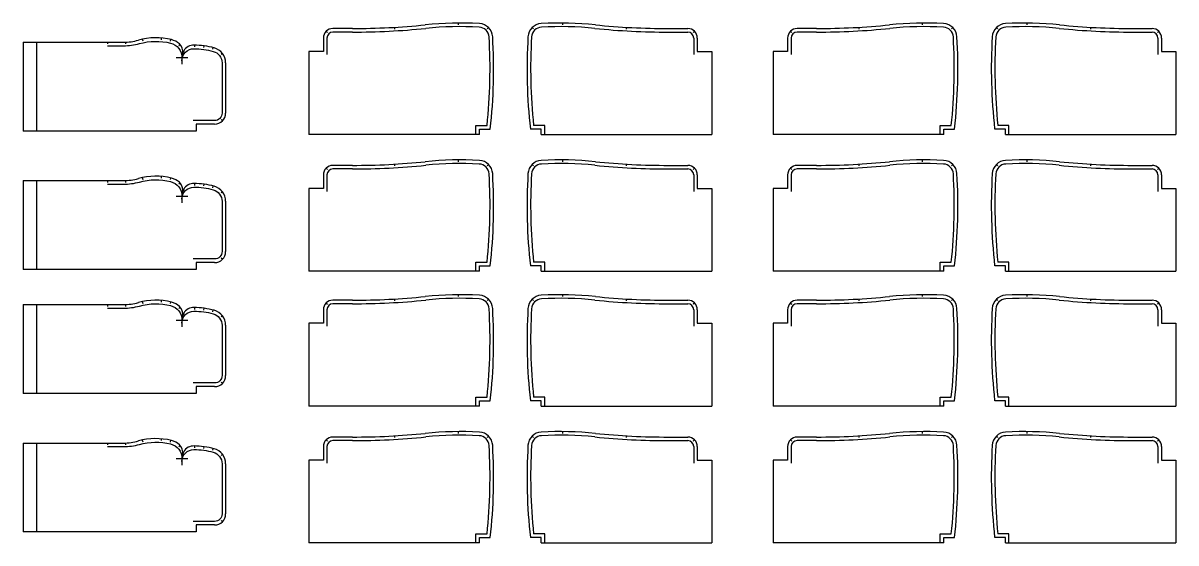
# Model space of a CAD drawing. Header units: millimetres. Extents: x 1211946 to 1266258, y -418433 to -400124.
# Drawn here: x 1250100 to 1253953, y -416451 to -414713 of the extents above; entities that cross this region are included whole.
import ezdxf

# ---------------------------------------------------------------- set-up
doc = ezdxf.new("R2010")
doc.units = ezdxf.units.MM
doc.header["$LTSCALE"] = 5
doc.layers.add('缝头内线', color=1, linetype='Continuous')

msp = doc.modelspace()

# ---------------------------------------------------------------- linework, layer by layer
at = {"color": 2}
for p, q in [((1251553.8, -414712.92), (1251553.84, -414718.92)), ((1251903.41, -414712.92), (1251903.37, -414718.92)), ((1253105.18, -414712.92), (1253105.23, -414718.92)), ((1253454.79, -414712.92), (1253454.75, -414718.92)), ((1250561.91, -414762.84), (1250561.42, -414768.82)), ((1251113.13, -414740.55), (1251117.38, -414744.79)), ((1251341.49, -414727.07), (1251341.84, -414733.06)), ((1251655.85, -414728.26), (1251651.62, -414732.51)), ((1251801.36, -414728.26), (1251805.6, -414732.51)), ((1252115.72, -414727.07), (1252115.37, -414733.06)), ((1252344.08, -414740.55), (1252339.83, -414744.79)), ((1252664.51, -414740.55), (1252668.76, -414744.79)), ((1252892.87, -414727.07), (1252893.22, -414733.06)), ((1253207.23, -414728.26), (1253203, -414732.51)), ((1253352.74, -414728.26), (1253356.98, -414732.51)), ((1253667.11, -414727.07), (1253666.76, -414733.06)), ((1253895.46, -414740.55), (1253891.21, -414744.79)), ((1250382.29, -414776.91), (1250382.29, -414782.91)), ((1250441.89, -414776.8), (1250442.09, -414782.8)), ((1250498.76, -414766.92), (1250500.01, -414772.78)), ((1250593.26, -414767.73), (1250591.9, -414773.58)), ((1250625.59, -414785.37), (1250621.1, -414789.35)), ((1250672.77, -414786.78), (1250672.71, -414792.78)), ((1250704.11, -414788.96), (1250703.34, -414794.91)), ((1250734.97, -414794.88), (1250733.49, -414800.69)), ((1250766.6, -414814.51), (1250761.83, -414818.15)), ((1250766.45, -415040.07), (1250762.21, -415035.83)), ((1251341.49, -415184.58), (1251341.84, -415190.57)), ((1251553.8, -415170.43), (1251553.84, -415176.43)), ((1251655.85, -415185.77), (1251651.62, -415190.02)), ((1251801.36, -415185.77), (1251805.6, -415190.02)), ((1251903.41, -415170.43), (1251903.37, -415176.43)), ((1252115.72, -415184.58), (1252115.37, -415190.57)), ((1252892.87, -415184.58), (1252893.22, -415190.57)), ((1253105.18, -415170.43), (1253105.23, -415176.43)), ((1253207.23, -415185.77), (1253203, -415190.02)), ((1253352.74, -415185.77), (1253356.98, -415190.02)), ((1253454.79, -415170.43), (1253454.75, -415176.43)), ((1253667.11, -415184.58), (1253666.76, -415190.57)), ((1250561.91, -415225.54), (1250561.42, -415231.52)), ((1251113.13, -415198.06), (1251117.38, -415202.3)), ((1252344.08, -415198.06), (1252339.83, -415202.3)), ((1252664.51, -415198.06), (1252668.76, -415202.3)), ((1253895.46, -415198.06), (1253891.21, -415202.3)), ((1250382.29, -415239.61), (1250382.29, -415245.61)), ((1250441.89, -415239.51), (1250442.09, -415245.5)), ((1250498.76, -415229.62), (1250500.01, -415235.48)), ((1250593.26, -415230.44), (1250591.9, -415236.28)), ((1250625.59, -415248.07), (1250621.1, -415252.05)), ((1250672.77, -415249.48), (1250672.71, -415255.48)), ((1250704.11, -415251.66), (1250703.34, -415257.61)), ((1250734.97, -415257.58), (1250733.49, -415263.39)), ((1250766.6, -415277.21), (1250761.83, -415280.85)), ((1250766.45, -415502.77), (1250762.21, -415498.53)), ((1250498.76, -415644.18), (1250500.01, -415650.05)), ((1250561.91, -415640.1), (1250561.42, -415646.08)), ((1250593.26, -415645), (1250591.9, -415650.85)), ((1251113.13, -415648.76), (1251117.38, -415653)), ((1251341.49, -415635.28), (1251341.84, -415641.27)), ((1251553.8, -415621.13), (1251553.84, -415627.13)), ((1251655.85, -415636.47), (1251651.62, -415640.72)), ((1251801.36, -415636.47), (1251805.6, -415640.72)), ((1251903.41, -415621.13), (1251903.37, -415627.13)), ((1252115.72, -415635.28), (1252115.37, -415641.27)), ((1252344.08, -415648.76), (1252339.83, -415653)), ((1252664.51, -415648.76), (1252668.76, -415653)), ((1252892.87, -415635.28), (1252893.22, -415641.27)), ((1253105.18, -415621.13), (1253105.23, -415627.13)), ((1253207.23, -415636.47), (1253203, -415640.72)), ((1253352.74, -415636.47), (1253356.98, -415640.72)), ((1253454.79, -415621.13), (1253454.75, -415627.13)), ((1253667.11, -415635.28), (1253666.76, -415641.27)), ((1253895.46, -415648.76), (1253891.21, -415653)), ((1250382.29, -415654.17), (1250382.29, -415660.17)), ((1250441.89, -415654.07), (1250442.09, -415660.07)), ((1250625.59, -415662.64), (1250621.1, -415666.62)), ((1250672.77, -415664.05), (1250672.71, -415670.05)), ((1250704.11, -415666.23), (1250703.34, -415672.18)), ((1250734.97, -415672.15), (1250733.49, -415677.96)), ((1250766.6, -415691.78), (1250761.83, -415695.42)), ((1250766.45, -415917.34), (1250762.21, -415913.1)), ((1250498.76, -416106.89), (1250500.01, -416112.75)), ((1250561.91, -416102.81), (1250561.42, -416108.79)), ((1250593.26, -416107.7), (1250591.9, -416113.55)), ((1251113.13, -416106.27), (1251117.38, -416110.51)), ((1251341.49, -416092.79), (1251341.84, -416098.78)), ((1251553.8, -416078.64), (1251553.84, -416084.64)), ((1251655.85, -416093.98), (1251651.62, -416098.23)), ((1251801.36, -416093.98), (1251805.6, -416098.23)), ((1251903.41, -416078.64), (1251903.37, -416084.64)), ((1252115.72, -416092.79), (1252115.37, -416098.78)), ((1252344.08, -416106.27), (1252339.83, -416110.51)), ((1252664.51, -416106.27), (1252668.76, -416110.51)), ((1252892.87, -416092.79), (1252893.22, -416098.78)), ((1253105.18, -416078.64), (1253105.23, -416084.64)), ((1253207.23, -416093.98), (1253203, -416098.23)), ((1253352.74, -416093.98), (1253356.98, -416098.23)), ((1253454.79, -416078.64), (1253454.75, -416084.64)), ((1253667.11, -416092.79), (1253666.76, -416098.78)), ((1253895.46, -416106.27), (1253891.21, -416110.51)), ((1250382.29, -416116.88), (1250382.29, -416122.88)), ((1250441.89, -416116.77), (1250442.09, -416122.77)), ((1250625.59, -416125.34), (1250621.1, -416129.32)), ((1250672.77, -416126.75), (1250672.71, -416132.75)), ((1250704.11, -416128.93), (1250703.34, -416134.88)), ((1250734.97, -416134.85), (1250733.49, -416140.66)), ((1250766.6, -416154.48), (1250761.83, -416158.12)), ((1250766.45, -416380.04), (1250762.21, -416375.8))]:
    msp.add_line(p, q, dxfattribs=at)
for p, q in [((1251103.76, -414763.17), (1251103.76, -414808.17)), ((1251200.77, -414731.17), (1251135.76, -414731.17)), ((1252256.44, -414731.17), (1252321.45, -414731.17)), ((1252353.45, -414763.17), (1252353.45, -414808.17)), ((1252655.14, -414763.17), (1252655.14, -414808.17)), ((1252752.15, -414731.17), (1252687.14, -414731.17)), ((1253807.82, -414731.17), (1253872.83, -414731.17)), ((1253904.83, -414763.17), (1253904.83, -414808.17)), ((1250100.29, -414776.91), (1250435.7, -414776.91)), ((1250100.29, -414776.91), (1250100.29, -415073.91)), ((1250633.87, -414814.64), (1250631.29, -414829.36)), ((1251055.76, -414808.17), (1251055.76, -415085.17)), ((1251103.76, -414808.17), (1251055.76, -414808.17)), ((1252353.45, -414808.17), (1252401.45, -414808.17)), ((1252401.45, -414808.17), (1252401.45, -415085.17)), ((1252607.14, -414808.17), (1252607.14, -415085.17)), ((1252655.14, -414808.17), (1252607.14, -414808.17)), ((1253904.83, -414808.17), (1253952.83, -414808.17)), ((1253952.83, -414808.17), (1253952.83, -415085.17)), ((1250777.29, -414846.1), (1250777.29, -415013.91)), ((1250740.29, -415050.91), (1250678.29, -415050.91)), ((1250678.29, -415050.91), (1250678.29, -415073.91)), ((1251625.76, -415085.17), (1251625.76, -415067.17)), ((1251625.76, -415067.17), (1251661.53, -415067.17)), ((1251831.45, -415067.17), (1251795.68, -415067.17)), ((1251831.45, -415085.17), (1251831.45, -415067.17)), ((1253177.14, -415085.17), (1253177.14, -415067.17)), ((1253177.14, -415067.17), (1253212.91, -415067.17)), ((1253382.83, -415067.17), (1253347.07, -415067.17)), ((1253382.83, -415085.17), (1253382.83, -415067.17)), ((1250678.29, -415073.91), (1250100.29, -415073.91)), ((1251625.76, -415085.17), (1251055.76, -415085.17)), ((1251831.45, -415085.17), (1252401.45, -415085.17)), ((1253177.14, -415085.17), (1252607.14, -415085.17)), ((1253382.83, -415085.17), (1253952.83, -415085.17)), ((1251103.76, -415220.68), (1251103.76, -415265.68)), ((1251200.77, -415188.68), (1251135.76, -415188.68)), ((1252256.44, -415188.68), (1252321.45, -415188.68)), ((1252353.45, -415220.68), (1252353.45, -415265.68)), ((1252655.14, -415220.68), (1252655.14, -415265.68)), ((1252752.15, -415188.68), (1252687.14, -415188.68)), ((1253807.82, -415188.68), (1253872.83, -415188.68)), ((1253904.83, -415220.68), (1253904.83, -415265.68)), ((1250100.29, -415239.61), (1250435.7, -415239.61)), ((1250100.29, -415239.61), (1250100.29, -415536.61)), ((1250633.87, -415277.34), (1250631.29, -415292.06)), ((1251055.76, -415265.68), (1251055.76, -415542.68)), ((1251103.76, -415265.68), (1251055.76, -415265.68)), ((1252353.45, -415265.68), (1252401.45, -415265.68)), ((1252401.45, -415265.68), (1252401.45, -415542.68)), ((1252607.14, -415265.68), (1252607.14, -415542.68)), ((1252655.14, -415265.68), (1252607.14, -415265.68)), ((1253904.83, -415265.68), (1253952.83, -415265.68)), ((1253952.83, -415265.68), (1253952.83, -415542.68)), ((1250777.29, -415308.8), (1250777.29, -415476.61)), ((1250740.29, -415513.61), (1250678.29, -415513.61)), ((1250678.29, -415513.61), (1250678.29, -415536.61)), ((1251625.76, -415542.68), (1251625.76, -415524.68)), ((1251625.76, -415524.68), (1251661.53, -415524.68)), ((1251831.45, -415524.68), (1251795.68, -415524.68)), ((1251831.45, -415542.68), (1251831.45, -415524.68)), ((1253177.14, -415542.68), (1253177.14, -415524.68)), ((1253177.14, -415524.68), (1253212.91, -415524.68)), ((1253382.83, -415524.68), (1253347.07, -415524.68)), ((1253382.83, -415542.68), (1253382.83, -415524.68)), ((1250678.29, -415536.61), (1250100.29, -415536.61)), ((1251625.76, -415542.68), (1251055.76, -415542.68)), ((1251831.45, -415542.68), (1252401.45, -415542.68)), ((1253177.14, -415542.68), (1252607.14, -415542.68)), ((1253382.83, -415542.68), (1253952.83, -415542.68)), ((1251200.77, -415639.38), (1251135.76, -415639.38)), ((1252256.44, -415639.38), (1252321.45, -415639.38)), ((1252752.15, -415639.38), (1252687.14, -415639.38)), ((1253807.82, -415639.38), (1253872.83, -415639.38)), ((1250100.29, -415654.17), (1250435.7, -415654.17)), ((1250100.29, -415654.17), (1250100.29, -415951.17)), ((1251103.76, -415671.38), (1251103.76, -415716.38)), ((1252353.45, -415671.38), (1252353.45, -415716.38)), ((1252655.14, -415671.38), (1252655.14, -415716.38)), ((1253904.83, -415671.38), (1253904.83, -415716.38)), ((1250633.87, -415691.9), (1250631.29, -415706.63)), ((1250777.29, -415723.37), (1250777.29, -415891.17)), ((1251055.76, -415716.38), (1251055.76, -415993.38)), ((1251103.76, -415716.38), (1251055.76, -415716.38)), ((1252353.45, -415716.38), (1252401.45, -415716.38)), ((1252401.45, -415716.38), (1252401.45, -415993.38)), ((1252607.14, -415716.38), (1252607.14, -415993.38)), ((1252655.14, -415716.38), (1252607.14, -415716.38)), ((1253904.83, -415716.38), (1253952.83, -415716.38)), ((1253952.83, -415716.38), (1253952.83, -415993.38)), ((1250678.29, -415951.17), (1250100.29, -415951.17)), ((1250740.29, -415928.17), (1250678.29, -415928.17)), ((1250678.29, -415928.17), (1250678.29, -415951.17)), ((1251625.76, -415993.38), (1251055.76, -415993.38)), ((1251625.76, -415993.38), (1251625.76, -415975.38)), ((1251625.76, -415975.38), (1251661.53, -415975.38)), ((1251831.45, -415975.38), (1251795.68, -415975.38)), ((1251831.45, -415993.38), (1251831.45, -415975.38)), ((1251831.45, -415993.38), (1252401.45, -415993.38)), ((1253177.14, -415993.38), (1252607.14, -415993.38)), ((1253177.14, -415993.38), (1253177.14, -415975.38)), ((1253177.14, -415975.38), (1253212.91, -415975.38)), ((1253382.83, -415975.38), (1253347.07, -415975.38)), ((1253382.83, -415993.38), (1253382.83, -415975.38)), ((1253382.83, -415993.38), (1253952.83, -415993.38)), ((1251200.77, -416096.89), (1251135.76, -416096.89)), ((1252256.44, -416096.89), (1252321.45, -416096.89)), ((1252752.15, -416096.89), (1252687.14, -416096.89)), ((1253807.82, -416096.89), (1253872.83, -416096.89)), ((1250100.29, -416116.88), (1250435.7, -416116.88)), ((1250100.29, -416116.88), (1250100.29, -416413.88)), ((1251103.76, -416128.89), (1251103.76, -416173.89)), ((1252353.45, -416128.89), (1252353.45, -416173.89)), ((1252655.14, -416128.89), (1252655.14, -416173.89)), ((1253904.83, -416128.89), (1253904.83, -416173.89)), ((1250633.87, -416154.61), (1250631.29, -416169.33)), ((1250777.29, -416186.07), (1250777.29, -416353.88)), ((1251055.76, -416173.89), (1251055.76, -416450.89)), ((1251103.76, -416173.89), (1251055.76, -416173.89)), ((1252353.45, -416173.89), (1252401.45, -416173.89)), ((1252401.45, -416173.89), (1252401.45, -416450.89)), ((1252607.14, -416173.89), (1252607.14, -416450.89)), ((1252655.14, -416173.89), (1252607.14, -416173.89)), ((1253904.83, -416173.89), (1253952.83, -416173.89)), ((1253952.83, -416173.89), (1253952.83, -416450.89)), ((1250678.29, -416413.88), (1250100.29, -416413.88)), ((1250740.29, -416390.88), (1250678.29, -416390.88)), ((1250678.29, -416390.88), (1250678.29, -416413.88)), ((1251625.76, -416450.89), (1251055.76, -416450.89)), ((1251625.76, -416450.89), (1251625.76, -416432.89)), ((1251625.76, -416432.89), (1251661.53, -416432.89)), ((1251831.45, -416432.89), (1251795.68, -416432.89)), ((1251831.45, -416450.89), (1251831.45, -416432.89)), ((1251831.45, -416450.89), (1252401.45, -416450.89)), ((1253177.14, -416450.89), (1252607.14, -416450.89)), ((1253177.14, -416450.89), (1253177.14, -416432.89)), ((1253177.14, -416432.89), (1253212.91, -416432.89)), ((1253382.83, -416432.89), (1253347.07, -416432.89)), ((1253382.83, -416450.89), (1253382.83, -416432.89)), ((1253382.83, -416450.89), (1253952.83, -416450.89))]:
    msp.add_line(p, q)
at = {"color": 3}
for p, q in [((1250611.74, -414828.62), (1250651.12, -414828.62)), ((1250611.74, -415291.32), (1250651.12, -415291.32)), ((1250611.74, -415705.89), (1250651.12, -415705.89)), ((1250611.74, -416168.59), (1250651.12, -416168.59))]:
    msp.add_line(p, q, dxfattribs=at)
for centre, radius, start, end in [((1251200.77, -412318.17), 2413, 270, 275.79704), ((1251561.76, -415873.88), 1160.99, 86.86505, 95.79704), ((1251622.69, -414761.56), 47, 3.3825, 86.86505), ((1251834.52, -414761.56), 47, 93.13495, 176.6175), ((1251895.45, -415873.88), 1160.99, 84.20296, 93.13495), ((1252256.44, -412318.17), 2413, 264.20296, 270), ((1252752.15, -412318.17), 2413, 270, 275.79704), ((1253113.15, -415873.88), 1160.99, 86.86505, 95.79704), ((1253174.07, -414761.56), 47, 3.3825, 86.86505), ((1253385.9, -414761.56), 47, 93.13495, 176.6175), ((1253446.83, -415873.88), 1160.99, 84.20296, 93.13495), ((1253807.82, -412318.17), 2413, 264.20296, 270), ((1250544.18, -414979.11), 217, 76.14588, 105.53574), ((1251135.76, -414763.17), 32, 90, 180), ((1249860.76, -414865.7), 1812, 353.61619, 3.3825), ((1253596.45, -414865.7), 1812, 176.6175, 186.38381), ((1252321.45, -414763.17), 32, 0, 90), ((1252687.14, -414763.17), 32, 90, 180), ((1251412.14, -414865.7), 1812, 353.61619, 3.3825), ((1255147.83, -414865.7), 1812, 176.6175, 186.38381), ((1253872.83, -414763.17), 32, 0, 90), ((1250435.7, -414588.91), 188, 270, 285.53574), ((1250581.29, -414828.62), 62, 47.88302, 76.14588), ((1250599.4, -414808.59), 35, 350.05424, 47.88302), ((1250668.1, -414822.07), 35, 100.81108, 170.05424), ((1250671.29, -414838.77), 52, 89.7288, 100.81108), ((1250670.3, -415048.77), 262, 74.81859, 89.72881), ((1250725.29, -414846.1), 52, 0, 74.81859), ((1250740.29, -415013.91), 37, 270, 0), ((1251200.77, -412775.68), 2413, 270, 275.79704), ((1251561.76, -416331.39), 1160.99, 86.86505, 95.79704), ((1251622.69, -415219.07), 47, 3.3825, 86.86505), ((1251834.52, -415219.07), 47, 93.13495, 176.6175), ((1251895.45, -416331.39), 1160.99, 84.20296, 93.13495), ((1252256.44, -412775.68), 2413, 264.20296, 270), ((1252752.15, -412775.68), 2413, 270, 275.79704), ((1253113.15, -416331.39), 1160.99, 86.86505, 95.79704), ((1253174.07, -415219.07), 47, 3.3825, 86.86505), ((1253385.9, -415219.07), 47, 93.13495, 176.6175), ((1253446.83, -416331.39), 1160.99, 84.20296, 93.13495), ((1253807.82, -412775.68), 2413, 264.20296, 270), ((1250544.18, -415441.81), 217, 76.14588, 105.53574), ((1251135.76, -415220.68), 32, 90, 180), ((1249860.76, -415323.21), 1812, 353.61619, 3.3825), ((1253596.45, -415323.21), 1812, 176.6175, 186.38381), ((1252321.45, -415220.68), 32, 0, 90), ((1252687.14, -415220.68), 32, 90, 180), ((1251412.14, -415323.21), 1812, 353.61619, 3.3825), ((1255147.83, -415323.21), 1812, 176.6175, 186.38381), ((1253872.83, -415220.68), 32, 0, 90), ((1250435.7, -415051.61), 188, 270, 285.53574), ((1250581.29, -415291.32), 62, 47.88302, 76.14588), ((1250599.4, -415271.29), 35, 350.05424, 47.88302), ((1250668.1, -415284.78), 35, 100.81108, 170.05424), ((1250671.29, -415301.47), 52, 89.7288, 100.81108), ((1250670.3, -415511.47), 262, 74.81859, 89.72881), ((1250725.29, -415308.8), 52, 0, 74.81859), ((1250740.29, -415476.61), 37, 270, 0), ((1250435.7, -415466.17), 188, 270, 285.53574), ((1250544.18, -415856.38), 217, 76.14588, 105.53574), ((1250581.29, -415705.89), 62, 47.88302, 76.14588), ((1251135.76, -415671.38), 32, 90, 180), ((1251200.77, -413226.38), 2413, 270, 275.79704), ((1251561.76, -416782.09), 1160.99, 86.86505, 95.79704), ((1251622.69, -415669.77), 47, 3.3825, 86.86505), ((1251834.52, -415669.77), 47, 93.13495, 176.6175), ((1251895.45, -416782.09), 1160.99, 84.20296, 93.13495), ((1252256.44, -413226.38), 2413, 264.20296, 270), ((1252321.45, -415671.38), 32, 0, 90), ((1252687.14, -415671.38), 32, 90, 180), ((1252752.15, -413226.38), 2413, 270, 275.79704), ((1253113.15, -416782.09), 1160.99, 86.86505, 95.79704), ((1253174.07, -415669.77), 47, 3.3825, 86.86505), ((1253385.9, -415669.77), 47, 93.13495, 176.6175), ((1253446.83, -416782.09), 1160.99, 84.20296, 93.13495), ((1253807.82, -413226.38), 2413, 264.20296, 270), ((1253872.83, -415671.38), 32, 0, 90), ((1250599.4, -415685.86), 35, 350.05424, 47.88302), ((1250668.1, -415699.34), 35, 100.81108, 170.05424), ((1250671.29, -415716.04), 52, 89.7288, 100.81108), ((1250670.3, -415926.04), 262, 74.81859, 89.72881), ((1250725.29, -415723.37), 52, 0, 74.81859), ((1249860.76, -415773.91), 1812, 353.61619, 3.3825), ((1253596.45, -415773.91), 1812, 176.6175, 186.38381), ((1251412.14, -415773.91), 1812, 353.61619, 3.3825), ((1255147.83, -415773.91), 1812, 176.6175, 186.38381), ((1250740.29, -415891.17), 37, 270, 0), ((1250435.7, -415928.88), 188, 270, 285.53574), ((1250544.18, -416319.08), 217, 76.14588, 105.53574), ((1250581.29, -416168.59), 62, 47.88302, 76.14588), ((1251135.76, -416128.89), 32, 90, 180), ((1251200.77, -413683.89), 2413, 270, 275.79704), ((1251561.76, -417239.6), 1160.99, 86.86505, 95.79704), ((1251622.69, -416127.28), 47, 3.3825, 86.86505), ((1251834.52, -416127.28), 47, 93.13495, 176.6175), ((1251895.45, -417239.6), 1160.99, 84.20296, 93.13495), ((1252256.44, -413683.89), 2413, 264.20296, 270), ((1252321.45, -416128.89), 32, 0, 90), ((1252687.14, -416128.89), 32, 90, 180), ((1252752.15, -413683.89), 2413, 270, 275.79704), ((1253113.15, -417239.6), 1160.99, 86.86505, 95.79704), ((1253174.07, -416127.28), 47, 3.3825, 86.86505), ((1253385.9, -416127.28), 47, 93.13495, 176.6175), ((1253446.83, -417239.6), 1160.99, 84.20296, 93.13495), ((1253807.82, -413683.89), 2413, 264.20296, 270), ((1253872.83, -416128.89), 32, 0, 90), ((1250599.4, -416148.56), 35, 350.05424, 47.88302), ((1250668.1, -416162.04), 35, 100.81108, 170.05424), ((1250671.29, -416178.74), 52, 89.7288, 100.81108), ((1250670.3, -416388.74), 262, 74.81859, 89.72881), ((1250725.29, -416186.07), 52, 0, 74.81859), ((1249860.76, -416231.42), 1812, 353.61619, 3.3825), ((1253596.45, -416231.42), 1812, 176.6175, 186.38381), ((1251412.14, -416231.42), 1812, 353.61619, 3.3825), ((1255147.83, -416231.42), 1812, 176.6175, 186.38381), ((1250740.29, -416353.88), 37, 270, 0)]:
    msp.add_arc(centre, radius, start, end)
at = {"layer": '缝头内线', "color": 1, "ltscale": 2}
for p, q in [((1251115.76, -414763.17), (1251115.76, -414818.17)), ((1251200.77, -414743.17), (1251135.76, -414743.17)), ((1252256.44, -414743.17), (1252321.45, -414743.17)), ((1252341.45, -414763.17), (1252341.45, -414818.17)), ((1252667.14, -414763.17), (1252667.14, -414818.17)), ((1252752.15, -414743.17), (1252687.14, -414743.17)), ((1253807.82, -414743.17), (1253872.83, -414743.17)), ((1253892.83, -414763.17), (1253892.83, -414818.17)), ((1250145.29, -414776.91), (1250145.29, -415073.91)), ((1250631.29, -414828.62), (1250631.29, -414850.77)), ((1251613.76, -415085.17), (1251613.76, -415055.17)), ((1251613.76, -415055.17), (1251650.76, -415055.17)), ((1251843.45, -415055.17), (1251806.45, -415055.17)), ((1251843.45, -415085.17), (1251843.45, -415055.17)), ((1253165.14, -415085.17), (1253165.14, -415055.17)), ((1253165.14, -415055.17), (1253202.14, -415055.17)), ((1253394.83, -415055.17), (1253357.83, -415055.17)), ((1253394.83, -415085.17), (1253394.83, -415055.17)), ((1251115.76, -415220.68), (1251115.76, -415275.68)), ((1251200.77, -415200.68), (1251135.76, -415200.68)), ((1252256.44, -415200.68), (1252321.45, -415200.68)), ((1252341.45, -415220.68), (1252341.45, -415275.68)), ((1252667.14, -415220.68), (1252667.14, -415275.68)), ((1252752.15, -415200.68), (1252687.14, -415200.68)), ((1253807.82, -415200.68), (1253872.83, -415200.68)), ((1253892.83, -415220.68), (1253892.83, -415275.68)), ((1250145.29, -415239.61), (1250145.29, -415536.61)), ((1250631.29, -415291.32), (1250631.29, -415313.47)), ((1251613.76, -415542.68), (1251613.76, -415512.68)), ((1251613.76, -415512.68), (1251650.76, -415512.68)), ((1251843.45, -415512.68), (1251806.45, -415512.68)), ((1251843.45, -415542.68), (1251843.45, -415512.68)), ((1253165.14, -415542.68), (1253165.14, -415512.68)), ((1253165.14, -415512.68), (1253202.14, -415512.68)), ((1253394.83, -415512.68), (1253357.83, -415512.68)), ((1253394.83, -415542.68), (1253394.83, -415512.68)), ((1250145.29, -415654.17), (1250145.29, -415951.17)), ((1251115.76, -415671.38), (1251115.76, -415726.38)), ((1251200.77, -415651.38), (1251135.76, -415651.38)), ((1252256.44, -415651.38), (1252321.45, -415651.38)), ((1252341.45, -415671.38), (1252341.45, -415726.38)), ((1252667.14, -415671.38), (1252667.14, -415726.38)), ((1252752.15, -415651.38), (1252687.14, -415651.38)), ((1253807.82, -415651.38), (1253872.83, -415651.38)), ((1253892.83, -415671.38), (1253892.83, -415726.38)), ((1250631.29, -415705.89), (1250631.29, -415728.04)), ((1251613.76, -415993.38), (1251613.76, -415963.38)), ((1251613.76, -415963.38), (1251650.76, -415963.38)), ((1251843.45, -415963.38), (1251806.45, -415963.38)), ((1251843.45, -415993.38), (1251843.45, -415963.38)), ((1253165.14, -415993.38), (1253165.14, -415963.38)), ((1253165.14, -415963.38), (1253202.14, -415963.38)), ((1253394.83, -415963.38), (1253357.83, -415963.38)), ((1253394.83, -415993.38), (1253394.83, -415963.38)), ((1251200.77, -416108.89), (1251135.76, -416108.89)), ((1252256.44, -416108.89), (1252321.45, -416108.89)), ((1252752.15, -416108.89), (1252687.14, -416108.89)), ((1253807.82, -416108.89), (1253872.83, -416108.89)), ((1250145.29, -416116.88), (1250145.29, -416413.88)), ((1251115.76, -416128.89), (1251115.76, -416183.89)), ((1252341.45, -416128.89), (1252341.45, -416183.89)), ((1252667.14, -416128.89), (1252667.14, -416183.89)), ((1253892.83, -416128.89), (1253892.83, -416183.89)), ((1250631.29, -416168.59), (1250631.29, -416190.74)), ((1251613.76, -416450.89), (1251613.76, -416420.89)), ((1251613.76, -416420.89), (1251650.76, -416420.89)), ((1251843.45, -416420.89), (1251806.45, -416420.89)), ((1251843.45, -416450.89), (1251843.45, -416420.89)), ((1253165.14, -416450.89), (1253165.14, -416420.89)), ((1253165.14, -416420.89), (1253202.14, -416420.89)), ((1253394.83, -416420.89), (1253357.83, -416420.89)), ((1253394.83, -416450.89), (1253394.83, -416420.89))]:
    msp.add_line(p, q, dxfattribs=at)
for points in [[(1250382.29, -414788.91), (1250435.7, -414788.91, 0.0678915), (1250489.27, -414781.6, -0.1289451), (1250593.26, -414780.07, -0.3450397), (1250631.29, -414828.62)], [(1250631.29, -414838.77, -0.4156006), (1250671.48, -414798.77, -0.06515), (1250735.77, -414807.49, -0.1646941), (1250757.06, -414821.8)], [(1250757.06, -414821.8, -0.1646941), (1250765.29, -414846.1), (1250765.29, -415013.91, -0.1989124), (1250757.97, -415031.58, -0.1989124)], [(1250757.97, -415031.58, -0.1989124), (1250740.29, -415038.91), (1250668.29, -415038.91)], [(1250382.29, -415251.61), (1250435.7, -415251.61, 0.0678915), (1250489.27, -415244.3, -0.1289451), (1250593.26, -415242.78, -0.3450397), (1250631.29, -415291.32)], [(1250631.29, -415301.47, -0.4156006), (1250671.48, -415261.47, -0.06515), (1250735.77, -415270.2, -0.1646941), (1250757.06, -415284.5)], [(1250757.06, -415284.5, -0.1646941), (1250765.29, -415308.8), (1250765.29, -415476.61, -0.1989124), (1250757.97, -415494.29, -0.1989124)], [(1250757.97, -415494.29, -0.1989124), (1250740.29, -415501.61), (1250668.29, -415501.61)], [(1250382.29, -415666.17), (1250435.7, -415666.17, 0.0678915), (1250489.27, -415658.87, -0.1289451), (1250593.26, -415657.34, -0.3450397), (1250631.29, -415705.89)], [(1250631.29, -415716.04, -0.4156006), (1250671.48, -415676.04, -0.06515), (1250735.77, -415684.76, -0.1646941), (1250757.06, -415699.07)], [(1250757.06, -415699.07, -0.1646941), (1250765.29, -415723.37), (1250765.29, -415891.17, -0.1989124), (1250757.97, -415908.85, -0.1989124)], [(1250757.97, -415908.85, -0.1989124), (1250740.29, -415916.17), (1250668.29, -415916.17)], [(1250382.29, -416128.88), (1250435.7, -416128.88, 0.0678915), (1250489.27, -416121.57, -0.1289451), (1250593.26, -416120.04, -0.3450397), (1250631.29, -416168.59)], [(1250631.29, -416178.74, -0.4156006), (1250671.48, -416138.74, -0.06515), (1250735.77, -416147.46, -0.1646941), (1250757.06, -416161.77)], [(1250757.06, -416161.77, -0.1646941), (1250765.29, -416186.07), (1250765.29, -416353.88, -0.1989124), (1250757.97, -416371.55, -0.1989124)], [(1250757.97, -416371.55, -0.1989124), (1250740.29, -416378.88), (1250668.29, -416378.88)]]:
    msp.add_lwpolyline(points, format="xyb", dxfattribs=at)
for centre, radius, start, end in [((1251561.76, -415873.88), 1148.99, 86.86505, 95.79704), ((1251895.45, -415873.88), 1148.99, 84.20296, 93.13495), ((1253113.15, -415873.88), 1148.99, 86.86505, 95.79704), ((1253446.83, -415873.88), 1148.99, 84.20296, 93.13495), ((1251135.76, -414763.17), 20, 90, 180), ((1251200.77, -412318.17), 2425, 270, 275.79704), ((1251622.69, -414761.56), 35, 3.3825, 86.86505), ((1249860.76, -414865.7), 1800, 353.95769, 3.3825), ((1253596.45, -414865.7), 1800, 176.6175, 186.04231), ((1251834.52, -414761.56), 35, 93.13495, 176.6175), ((1252256.44, -412318.17), 2425, 264.20296, 270), ((1252321.45, -414763.17), 20, 0, 90), ((1252687.14, -414763.17), 20, 90, 180), ((1252752.15, -412318.17), 2425, 270, 275.79704), ((1253174.07, -414761.56), 35, 3.3825, 86.86505), ((1251412.14, -414865.7), 1800, 353.95769, 3.3825), ((1255147.83, -414865.7), 1800, 176.6175, 186.04231), ((1253385.9, -414761.56), 35, 93.13495, 176.6175), ((1253807.82, -412318.17), 2425, 264.20296, 270), ((1253872.83, -414763.17), 20, 0, 90), ((1251561.76, -416331.39), 1148.99, 86.86505, 95.79704), ((1251622.69, -415219.07), 35, 3.3825, 86.86505), ((1251834.52, -415219.07), 35, 93.13495, 176.6175), ((1251895.45, -416331.39), 1148.99, 84.20296, 93.13495), ((1253113.15, -416331.39), 1148.99, 86.86505, 95.79704), ((1253174.07, -415219.07), 35, 3.3825, 86.86505), ((1253385.9, -415219.07), 35, 93.13495, 176.6175), ((1253446.83, -416331.39), 1148.99, 84.20296, 93.13495), ((1251135.76, -415220.68), 20, 90, 180), ((1251200.77, -412775.68), 2425, 270, 275.79704), ((1249860.76, -415323.21), 1800, 353.95769, 3.3825), ((1253596.45, -415323.21), 1800, 176.6175, 186.04231), ((1252256.44, -412775.68), 2425, 264.20296, 270), ((1252321.45, -415220.68), 20, 0, 90), ((1252687.14, -415220.68), 20, 90, 180), ((1252752.15, -412775.68), 2425, 270, 275.79704), ((1251412.14, -415323.21), 1800, 353.95769, 3.3825), ((1255147.83, -415323.21), 1800, 176.6175, 186.04231), ((1253807.82, -412775.68), 2425, 264.20296, 270), ((1253872.83, -415220.68), 20, 0, 90), ((1251200.77, -413226.38), 2425, 270, 275.79704), ((1251561.76, -416782.09), 1148.99, 86.86505, 95.79704), ((1251622.69, -415669.77), 35, 3.3825, 86.86505), ((1251834.52, -415669.77), 35, 93.13495, 176.6175), ((1251895.45, -416782.09), 1148.99, 84.20296, 93.13495), ((1252256.44, -413226.38), 2425, 264.20296, 270), ((1252752.15, -413226.38), 2425, 270, 275.79704), ((1253113.15, -416782.09), 1148.99, 86.86505, 95.79704), ((1253174.07, -415669.77), 35, 3.3825, 86.86505), ((1253385.9, -415669.77), 35, 93.13495, 176.6175), ((1253446.83, -416782.09), 1148.99, 84.20296, 93.13495), ((1253807.82, -413226.38), 2425, 264.20296, 270), ((1251135.76, -415671.38), 20, 90, 180), ((1249860.76, -415773.91), 1800, 353.95769, 3.3825), ((1253596.45, -415773.91), 1800, 176.6175, 186.04231), ((1252321.45, -415671.38), 20, 0, 90), ((1252687.14, -415671.38), 20, 90, 180), ((1251412.14, -415773.91), 1800, 353.95769, 3.3825), ((1255147.83, -415773.91), 1800, 176.6175, 186.04231), ((1253872.83, -415671.38), 20, 0, 90), ((1251135.76, -416128.89), 20, 90, 180), ((1251200.77, -413683.89), 2425, 270, 275.79704), ((1251561.76, -417239.6), 1148.99, 86.86505, 95.79704), ((1251622.69, -416127.28), 35, 3.3825, 86.86505), ((1251834.52, -416127.28), 35, 93.13495, 176.6175), ((1251895.45, -417239.6), 1148.99, 84.20296, 93.13495), ((1252256.44, -413683.89), 2425, 264.20296, 270), ((1252321.45, -416128.89), 20, 0, 90), ((1252687.14, -416128.89), 20, 90, 180), ((1252752.15, -413683.89), 2425, 270, 275.79704), ((1253113.15, -417239.6), 1148.99, 86.86505, 95.79704), ((1253174.07, -416127.28), 35, 3.3825, 86.86505), ((1253385.9, -416127.28), 35, 93.13495, 176.6175), ((1253446.83, -417239.6), 1148.99, 84.20296, 93.13495), ((1253807.82, -413683.89), 2425, 264.20296, 270), ((1253872.83, -416128.89), 20, 0, 90), ((1249860.76, -416231.42), 1800, 353.95769, 3.3825), ((1253596.45, -416231.42), 1800, 176.6175, 186.04231), ((1251412.14, -416231.42), 1800, 353.95769, 3.3825), ((1255147.83, -416231.42), 1800, 176.6175, 186.04231)]:
    msp.add_arc(centre, radius, start, end, dxfattribs=at)

doc.saveas('drawing.dxf')
